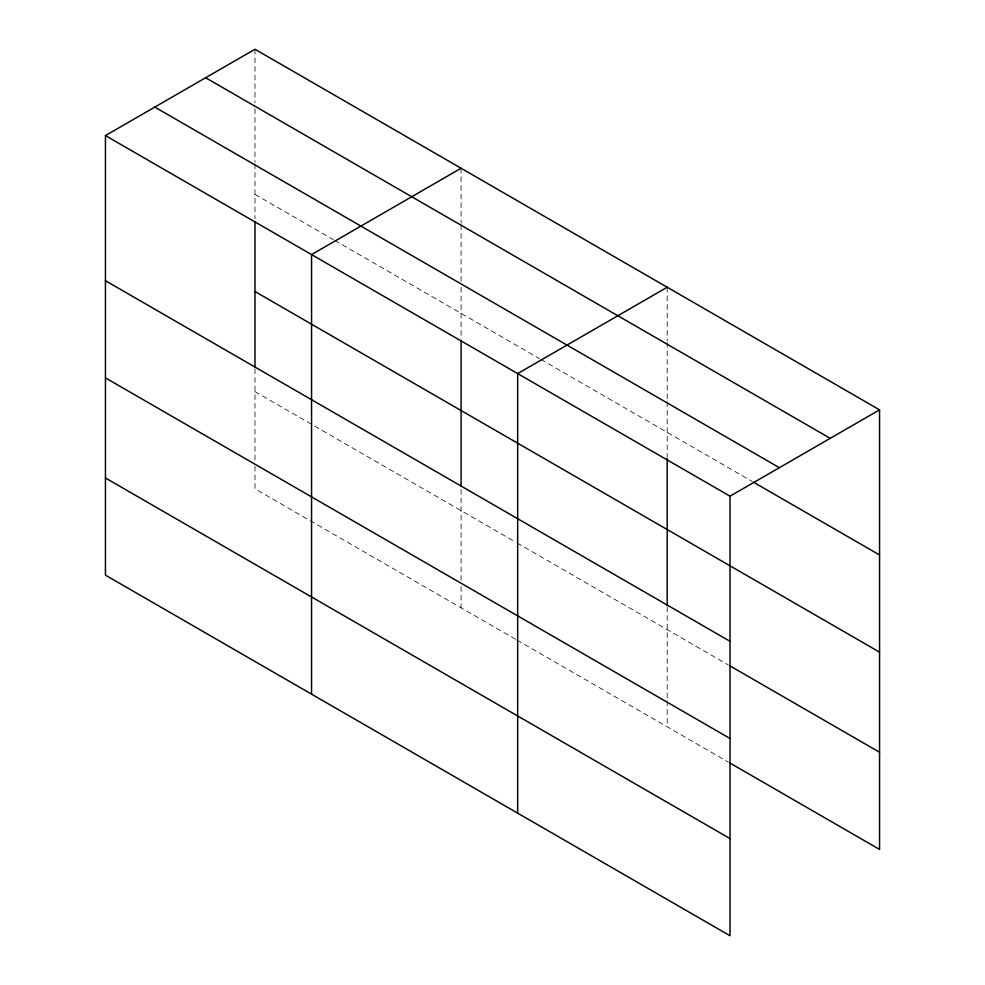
<?xml version="1.0" encoding="UTF-8"?>
<svg xmlns="http://www.w3.org/2000/svg" width="985" height="985" viewBox="0 0 985 985"><rect width="100%" height="100%" fill="white"/><g stroke="black" fill="none" stroke-linecap="round" stroke-linejoin="round"><path stroke-width="0.74" stroke-dasharray="4.92 3.69" d="M254.98 194.377L333.435 239.675M334.765 240.439L539.546 358.663M540.876 359.439L752.146 481.406M254.98 391.648L515.611 542.119M516.94 542.895L728.26 664.9M515.611 639.29L254.98 488.819L254.98 463.012M516.94 640.053L728.26 762.058M667.202 287.238L667.202 340.712M667.202 342.238L667.202 400.292M667.202 401.818L667.202 456.658M667.202 606.895L667.202 699.485M667.202 701L667.202 726.807M461.091 168.25L461.091 223.238M461.091 224.765L461.091 281.291M461.091 287.398L461.091 339.185M461.091 489.41L461.091 580.485M461.091 586.555L461.091 607.819M254.98 49.25L254.98 102.723M254.98 108.83L254.98 162.291M254.98 163.818L254.98 218.67M254.98 368.895L254.98 461.485"/><path stroke-width="1.48" d="M105.444 135.585L730.02 496.181L730.02 935.75L105.444 575.154L105.444 135.585L254.98 49.25L879.556 409.846L879.556 849.415L729.577 762.821M461.091 168.25L311.555 254.586L311.555 694.154M667.202 287.238L517.667 373.586L517.667 813.142M730.02 496.181L879.556 409.846M205.631 77.741L830.207 438.337M154.793 107.094L779.369 467.69M753.476 482.182L879.556 554.974M254.98 291.535L879.556 652.144M105.444 280.713L730.02 641.309M729.577 665.663L879.556 752.245M105.444 377.883L730.02 738.479M105.444 477.984L730.02 838.58M667.202 458.185L667.202 605.381M461.091 340.699L461.091 486.381M254.98 221.699L254.98 367.38"/></g></svg>
